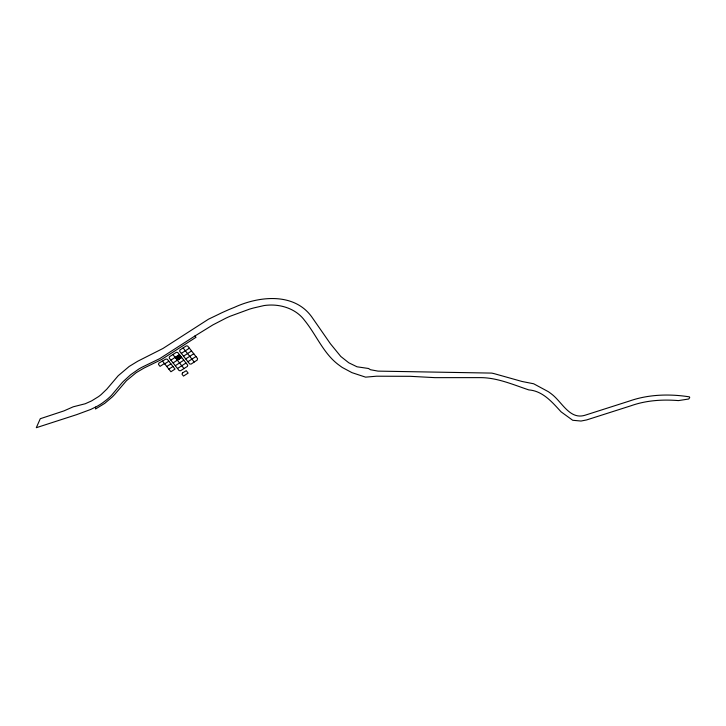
<?xml version="1.0" encoding="UTF-8"?>
<svg xmlns="http://www.w3.org/2000/svg" width="726" height="726" viewBox="0 0 726 726"><rect width="100%" height="100%" fill="white"/><g stroke="black" fill="none" stroke-linecap="round" stroke-linejoin="round"><path stroke-width="1.09" d="M194.223 362.02L191.083 364.098L189.695 363.98L179.621 351.212L179.939 349.977L186.273 345.894L187.662 346.012L197.581 358.58L197.236 360.078L194.223 362.02L183.097 347.935M183.542 356.176L191.555 350.948M170.891 360.141L179.404 354.615L187.735 365.169L187.417 366.403L180.52 370.759L179.141 370.596L169.167 357.963L169.485 356.729L176.309 352.328L177.698 352.455L179.404 354.615M181.337 353.39L189.368 348.181M164.43 363.526L160.038 366.358L158.459 364.361L158.84 363.145L165.864 359.061L167.243 359.207L175.039 369.089L170.919 371.748L162.588 361.167M175.601 357.954L179.857 355.195M176.59 359.207L180.847 356.448L181.609 357.41L173.087 362.927M166.771 366.503L170.9 363.835M177.87 359.688L181.409 357.392L179.821 355.386L176.282 357.682L177.997 359.742M168.849 369.135L172.979 366.467M175.284 365.713L183.805 360.196M185.72 358.934L193.76 353.743M164.693 363.871L168.831 361.212M177.48 368.499L186.019 363.009M187.907 361.711L195.966 356.53M194.849 336.038L159.784 358.599L142.323 367.066A58.643 48.851 -19.8 0 0 138.557 369.198L130.598 374.77L123.347 381.422A64.913 54.069 -19.8 0 0 121.65 383.255L111.568 395.262A55.938 46.6 -19.8 0 1 109.971 396.841L108.728 397.984A56.319 46.909 -19.8 0 1 106.368 400.008L102.738 402.758A46.037 38.351 -19.8 0 1 100.36 404.355L99.625 404.809A65.104 54.223 -19.8 0 1 97.402 406.143L90.668 409.473L76.774 414.61L36.3 427.705L40.275 418.72L63.915 410.907L73.208 406.814L85.232 403.756L91.585 400.906L98.427 396.686A47.444 39.522 -19.8 0 0 101.132 394.59L106.795 389.163L118.202 375.732L129.192 366.449L137.786 361.203L162.942 348.48L208.471 319.204L218.354 314.449A131.651 109.653 -19.8 0 1 222.256 312.552L228.871 309.603A178.36 148.558 -19.8 0 1 234.253 307.416C258.783 296.081 294.012 292.106 311.808 316.981L330.403 343.743L340.784 356.457L348.789 362.791L357.02 366.793L368.499 368.49L370.441 369.725L378.001 371.122L491.647 373.091A48.887 40.72 -19.8 0 1 494.451 373.727L522.067 381.486L533.664 383.773L548.266 391.641A79.388 66.13 -19.8 0 1 551.66 394.118C562.106 402.032 569.71 420 584.975 415.254L629.279 401.097C648.463 394.318 669.535 393.755 689.355 396.85A1.842 1.534 -19.8 0 1 689.7 397.594L688.756 399.001L678.438 400.598C662.43 399.3 646.049 400.371 630.83 405.816L586.653 419.927L580.991 421.044L572.705 420.272L561.071 411.833C552.295 402.277 542.812 390.933 528.827 389.916C513.409 384.771 497.682 377.829 481.157 377.629L435.001 377.647L410.199 376.313L376.531 376.204L365.586 377.148L351.956 372.647L342.327 367.501A81.539 67.917 -19.8 0 1 339.65 365.568C323.778 354.379 316.681 335.303 304.675 320.52C296.281 308.977 281.243 304.058 267.395 305.192A51.6 42.979 -19.8 0 0 263.974 305.573L253.546 307.987A102.239 85.16 -19.8 0 0 249.363 309.194L230.024 316.3A201.937 168.196 -19.8 0 0 226.058 318.079L212.909 324.894L194.849 336.038L196.002 337.272L161.481 359.561L144.066 368.028L136.143 372.701L126.487 380.678L116.169 392.73A59.223 49.332 -19.8 0 1 112.367 396.877L104.716 403.366L95.533 409.01L95.632 407.114M180.248 356.838L181.01 357.8M180.402 358.19L179.068 356.43L177.625 357.373L178.914 359.007M178.532 356.058L178.233 355.667L175.347 357.537L175.647 357.927M178.369 357.909L179.204 358.971M177.843 358.39L178.596 359.352M176.636 359.17L177.398 360.132M172.897 354.524L184.014 368.608M182.407 373.028L182.035 374.253L183.487 376.086L188.134 373.091L186.228 370.668L182.407 373.028"/></g></svg>
